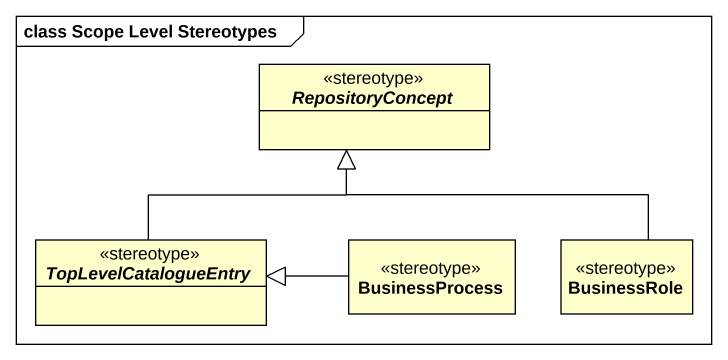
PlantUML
@startuml
mainframe class Scope Level Stereotypes
hide circle
hide empty members
abstract class RepositoryConcept <<stereotype>>
abstract class TopLevelCatalogueEntry <<stereotype>>
class BusinessProcess <<stereotype>>
class BusinessRole <<stereotype>>
TopLevelCatalogueEntry -up-|> RepositoryConcept
BusinessProcess -left-|> TopLevelCatalogueEntry
BusinessRole -up-|> RepositoryConcept
@enduml
